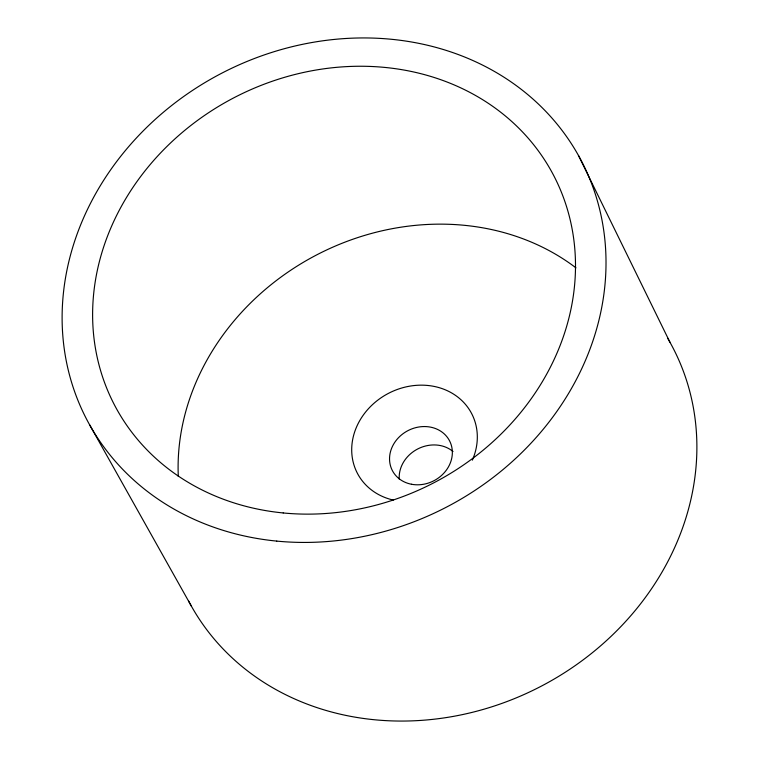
<?xml version="1.0" encoding="UTF-8"?>
<svg xmlns="http://www.w3.org/2000/svg" width="759" height="759" viewBox="0 0 759 759"><rect width="100%" height="100%" fill="white"/><g stroke="black" fill="none" stroke-linecap="round" stroke-linejoin="round"><path stroke-width="1.14" d="M89.676 424.926L191.306 606.005M578.443 155.443L669.893 342.138M667.55 338.059A273.268 239.237 -27.7 0 1 546.831 683.195A273.268 239.237 -27.7 0 1 188.507 600.834M178.308 476.529A242.614 212.397 -27.7 0 1 315.82 255.347A242.614 212.397 -27.7 0 1 575.948 267.842M399.262 479.166A32.229 28.216 -27.7 0 1 417.744 448.948A32.229 28.216 -27.7 0 1 453 451.501M393.295 500.077A64.458 56.432 -27.7 0 1 355.8 428.788A64.458 56.432 -27.7 0 1 437.924 387.308A64.458 56.432 -27.7 0 1 472.345 460.153M276.779 541.101A279.084 244.332 -27.7 0 0 592.94 187.169A279.084 244.332 -27.7 0 0 132.474 142.294A279.084 244.332 -27.7 0 0 276.779 541.101M283.202 512.951A247.776 216.913 -27.7 0 0 563.89 198.725A247.776 216.913 -27.7 0 0 155.092 158.887A247.776 216.913 -27.7 0 0 283.202 512.951M411.444 484.242A32.229 28.216 -27.7 0 0 451.624 446.368A32.229 28.216 -27.7 0 0 399.775 436.434A32.229 28.216 -27.7 0 0 411.444 484.242"/></g></svg>
